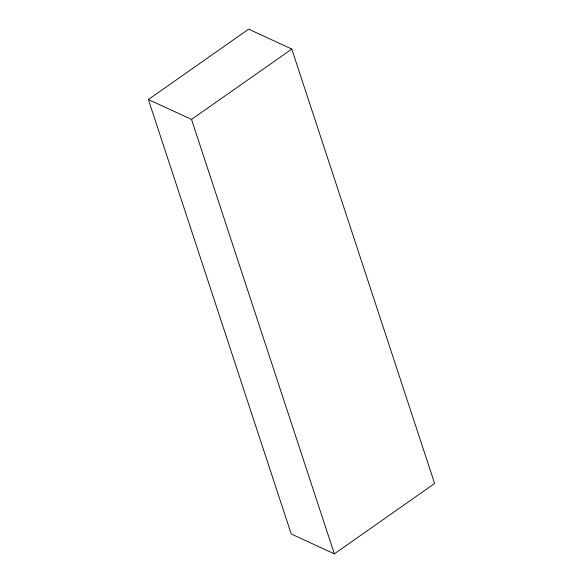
<?xml version="1.0" encoding="UTF-8"?>
<svg xmlns="http://www.w3.org/2000/svg" width="583" height="583" viewBox="0 0 583 583"><rect width="100%" height="100%" fill="white"/><g stroke="black" fill="none" stroke-linecap="round" stroke-linejoin="round"><path stroke-width="0.87" d="M148.381 99.518L248.642 29.15L291.791 49.059L434.619 483.482L334.358 553.85L291.209 533.941L148.381 99.518L191.53 119.428L334.358 553.85M191.53 119.428L291.791 49.059"/></g></svg>
